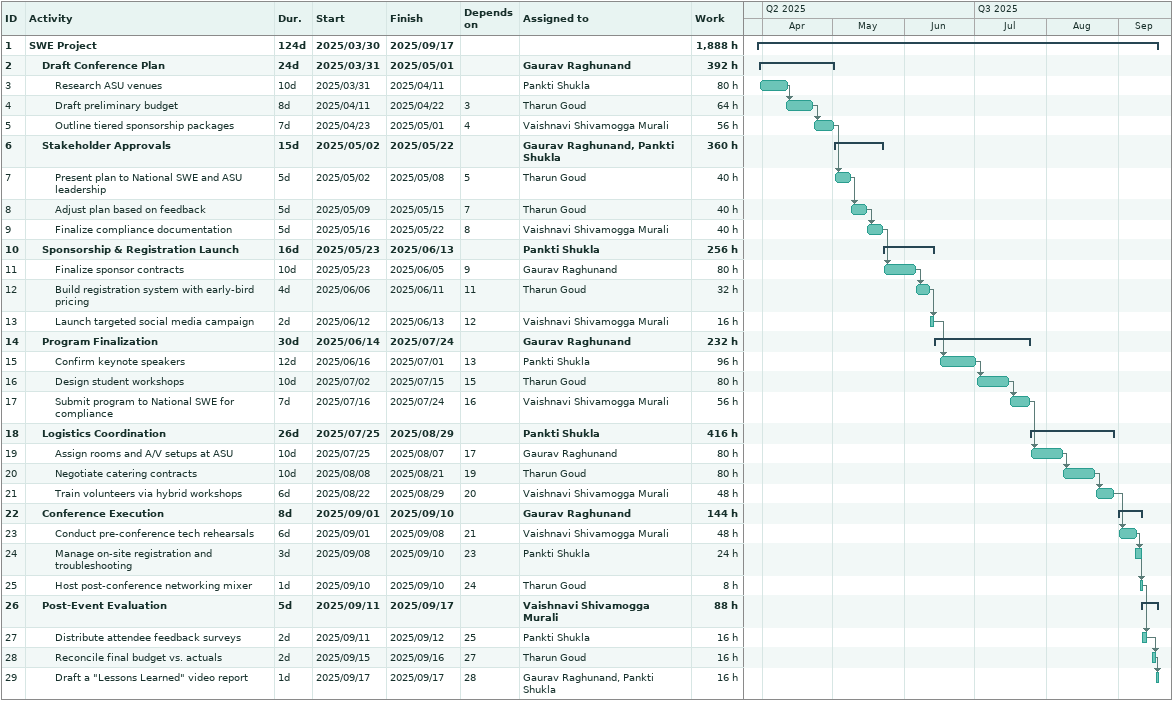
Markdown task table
| ID | Level | Task | Duration | Start | Finish | Predecessors | Resources | Work (h) |
|---|---|---|---|---|---|---|---|---|
| 1 | 1 | **SWE Project** | 124d | 2025-03-30 | 2025-09-17 |  |  | 1888 |
| 2 | 2 | **Draft Conference Plan** | 24d | 2025-03-31 | 2025-05-01 |  | Gaurav Raghunand | 392 |
| 3 | 3 | Research ASU venues | 10d | 2025-03-31 | 2025-04-11 |  | Pankti Shukla | 80 |
| 4 | 3 | Draft preliminary budget | 8d | 2025-04-11 | 2025-04-22 | 3 | Tharun Goud | 64 |
| 5 | 3 | Outline tiered sponsorship packages | 7d | 2025-04-23 | 2025-05-01 | 4 | Vaishnavi Shivamogga Murali | 56 |
| 6 | 2 | **Stakeholder Approvals** | 15d | 2025-05-02 | 2025-05-22 |  | Gaurav Raghunand, Pankti Shukla | 360 |
| 7 | 3 | Present plan to National SWE and ASU leadership | 5d | 2025-05-02 | 2025-05-08 | 5 | Tharun Goud | 40 |
| 8 | 3 | Adjust plan based on feedback | 5d | 2025-05-09 | 2025-05-15 | 7 | Tharun Goud | 40 |
| 9 | 3 | Finalize compliance documentation | 5d | 2025-05-16 | 2025-05-22 | 8 | Vaishnavi Shivamogga Murali | 40 |
| 10 | 2 | **Sponsorship & Registration Launch** | 16d | 2025-05-23 | 2025-06-13 |  | Pankti Shukla | 256 |
| 11 | 3 | Finalize sponsor contracts | 10d | 2025-05-23 | 2025-06-05 | 9 | Gaurav Raghunand | 80 |
| 12 | 3 | Build registration system with early‑bird pricing | 4d | 2025-06-06 | 2025-06-11 | 11 | Tharun Goud | 32 |
| 13 | 3 | Launch targeted social media campaign | 2d | 2025-06-12 | 2025-06-13 | 12 | Vaishnavi Shivamogga Murali | 16 |
| 14 | 2 | **Program Finalization** | 30d | 2025-06-14 | 2025-07-24 |  | Gaurav Raghunand | 232 |
| 15 | 3 | Confirm keynote speakers | 12d | 2025-06-16 | 2025-07-01 | 13 | Pankti Shukla | 96 |
| 16 | 3 | Design student workshops | 10d | 2025-07-02 | 2025-07-15 | 15 | Tharun Goud | 80 |
| 17 | 3 | Submit program to National SWE for compliance | 7d | 2025-07-16 | 2025-07-24 | 16 | Vaishnavi Shivamogga Murali | 56 |
| 18 | 2 | **Logistics Coordination** | 26d | 2025-07-25 | 2025-08-29 |  | Pankti Shukla | 416 |
| 19 | 3 | Assign rooms and A/V setups at ASU | 10d | 2025-07-25 | 2025-08-07 | 17 | Gaurav Raghunand | 80 |
| 20 | 3 | Negotiate catering contracts | 10d | 2025-08-08 | 2025-08-21 | 19 | Tharun Goud | 80 |
| 21 | 3 | Train volunteers via hybrid workshops | 6d | 2025-08-22 | 2025-08-29 | 20 | Vaishnavi Shivamogga Murali | 48 |
| 22 | 2 | **Conference Execution** | 8d | 2025-09-01 | 2025-09-10 |  | Gaurav Raghunand | 144 |
| 23 | 3 | Conduct pre‑conference tech rehearsals | 6d | 2025-09-01 | 2025-09-08 | 21 | Vaishnavi Shivamogga Murali | 48 |
| 24 | 3 | Manage on‑site registration and troubleshooting | 3d | 2025-09-08 | 2025-09-10 | 23 | Pankti Shukla | 24 |
| 25 | 3 | Host post‑conference networking mixer | 1d | 2025-09-10 | 2025-09-10 | 24 | Tharun Goud | 8 |
| 26 | 2 | **Post‑Event Evaluation** | 5d | 2025-09-11 | 2025-09-17 |  | Vaishnavi Shivamogga Murali | 88 |
| 27 | 3 | Distribute attendee feedback surveys | 2d | 2025-09-11 | 2025-09-12 | 25 | Pankti Shukla | 16 |
| 28 | 3 | Reconcile final budget vs. actuals | 2d | 2025-09-15 | 2025-09-16 | 27 | Tharun Goud | 16 |
| 29 | 3 | Draft a "Lessons Learned" video report | 1d | 2025-09-17 | 2025-09-17 | 28 | Gaurav Raghunand, Pankti Shukla | 16 |
